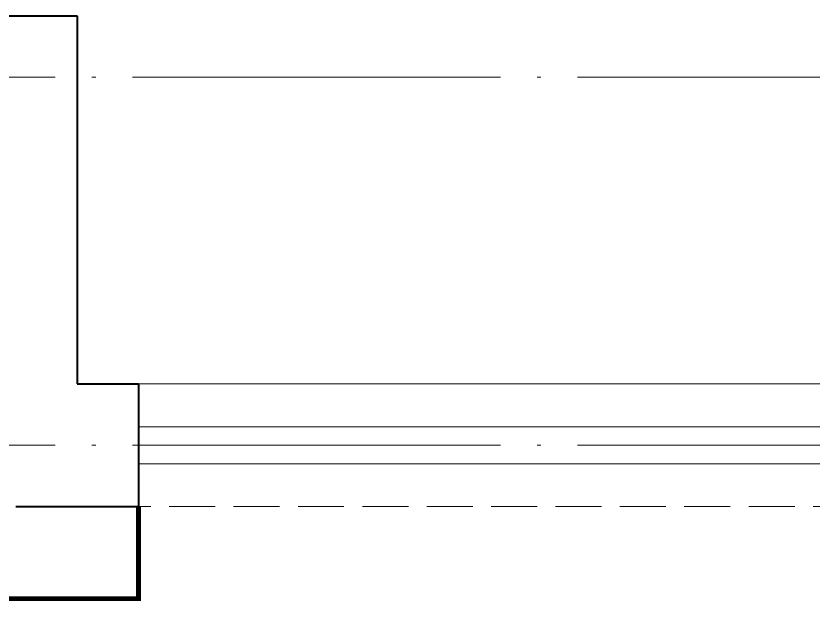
# Model space of a CAD drawing. Extents: x 27938 to 650306, y -92720 to 1524912.
# Drawn here: x 317117 to 318417, y 518486 to 519440 of the extents above; entities that cross this region are included whole.
import ezdxf

# ---------------------------------------------------------------- set-up
doc = ezdxf.new("R2010")
doc.units = 0
doc.header["$LTSCALE"] = 1000
doc.header["$MEASUREMENT"] = 0
doc.linetypes.add('DASH', pattern=[0.35, 0.25, -0.1])
doc.linetypes.add('DOTE', pattern=[2.42, 2, -0.2, 0.02, -0.2])
for name, color, linetype, lineweight in [('DOTE', 19, 'DOTE', 9), ('WALL', 9, 'Continuous', 40), ('平面-栏杆', 135, 'Continuous', 15), ('平面-看线', 45, 'Continuous', 15)]:
    doc.layers.add(name, color=color, linetype=linetype, lineweight=lineweight)

# ---------------------------------------------------------------- blocks, each defined once
blk = doc.blocks.new('FGDGDRGSDGDG')
at = {"layer": 'DOTE', "linetype": 'DOTE', "ltscale": 0.3}
for p, q in [((488182.5, 516548.5), (546982.5, 516548.5)), ((488182.5, 515948.5), (546982.5, 515948.5))]:
    blk.add_line(p, q, dxfattribs=at)

msp = doc.modelspace()

# ---------------------------------------------------------------- linework, layer by layer
at = {"color": 8, "const_width": 8}
msp.add_lwpolyline([(317316.6, 518640.4), (317316.6, 518490.4), (317016.6, 518490.4), (317016.6, 518640.4)], dxfattribs=at)
at = {"layer": 'WALL', "color": 8}
for p, q in [((316516.6, 519440.4), (317216.6, 519440.4)), ((317216.6, 519440.4), (317216.6, 518840.4)), ((317216.6, 518840.4), (317316.6, 518840.4)), ((317316.6, 518840.4), (317316.6, 518640.4)), ((317116.6, 518640.4), (317316.6, 518640.4))]:
    msp.add_line(p, q, dxfattribs=at)
at = {"layer": '平面-栏杆', "color": 8}
for p, q in [((323216.6, 518770.4), (317316.6, 518770.4)), ((323216.6, 518710.4), (317316.6, 518710.4))]:
    msp.add_line(p, q, dxfattribs=at)
at = {"layer": '平面-看线', "color": 8}
msp.add_line((323216.6, 518840.4), (317316.6, 518840.4), dxfattribs=at)
at = {"layer": '平面-看线', "color": 8, "linetype": 'DASH', "ltscale": 0.3}
msp.add_line((323216.6, 518640.4), (317316.6, 518640.4), dxfattribs=at)

# ---------------------------------------------------------------- block references
msp.add_blockref('FGDGDRGSDGDG', (-218065.9, 2792))

doc.saveas('drawing.dxf')
